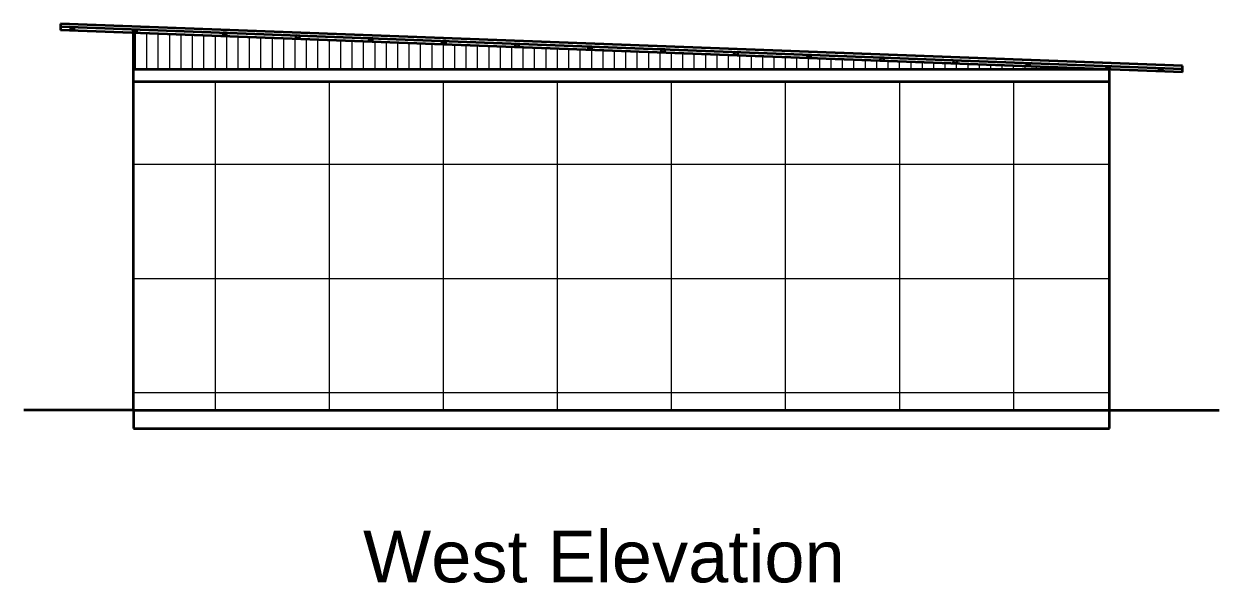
# Model space of a CAD drawing. Header units: inches. Extents: x 354467 to 383786, y -43792 to -31106.
# Drawn here: x 359675.5 to 360068.5, y -41279.6 to -41095.9 of the extents above; entities that cross this region are included whole.
import ezdxf

# ---------------------------------------------------------------- set-up
doc = ezdxf.new("R2010")
doc.units = ezdxf.units.IN
doc.header["$LTSCALE"] = 2
doc.header["$MEASUREMENT"] = 0
doc.layers.get('0').update_dxf_attribs({"linetype": 'CONTINUOUS'})
for name, color, linetype, lineweight in [('1', 7, 'CONTINUOUS', 13), ('door', 20, 'CONTINUOUS', 35), ('steps', 253, 'CONTINUOUS', 20)]:
    doc.layers.add(name, color=color, linetype=linetype, lineweight=lineweight)
doc.styles.get("Standard").update_dxf_attribs({"font": 'ARIALN.TTF'})

msp = doc.modelspace()

# ---------------------------------------------------------------- hatches: boundary and pattern name
at = {"layer": '1', "ltscale": 5}
h = msp.add_hatch(dxfattribs=at)
h.set_pattern_fill('ANSI37', color=256, scale=300, angle=45, style=0)
h.set_pattern_definition([(90, (2213.465, -4879.54), (-37.5, 0), []), (180, (2213.465, -4879.54), (-4e-15, -37.5), [])])
h.paths.add_polyline_path([(360032.52, -41222.8), (360032.52, -41114.8), (359711.52, -41114.8), (359711.52, -41222.8)])
at = {"layer": 'steps', "ltscale": 0.3}
h = msp.add_hatch(dxfattribs=at)
h.set_pattern_fill('ANSI31', scale=30, angle=45)
h.set_pattern_definition([(90, (2213.465, -4879.5386), (-3.75, 0), [])])
h.paths.add_polyline_path([(359711.52, -41098.79), (359711.52, -41110.8), (360032.12, -41110.8)])

# ---------------------------------------------------------------- linework, layer by layer
at = {"layer": 'door', "ltscale": 0.5}
for p, q in [((360056.52, -41109.71), (359687.52, -41095.89)), ((359687.52, -41095.89), (359687.52, -41097.89)), ((360056.52, -41110.71), (359687.52, -41096.89)), ((360056.52, -41111.72), (359687.52, -41097.89)), ((359711.52, -41110.8), (359711.52, -41098.8)), ((359711.52, -41222.8), (359711.52, -41110.8)), ((359711.52, -41110.8), (360032.52, -41110.8)), ((360032.52, -41222.8), (360032.52, -41110.8)), ((360056.52, -41111.72), (360056.52, -41109.71)), ((359711.52, -41114.8), (360032.52, -41114.8)), ((359711.52, -41222.8), (359675.52, -41222.8)), ((359711.52, -41222.8), (360032.52, -41222.8)), ((359711.52, -41222.8), (359711.52, -41228.8)), ((360032.52, -41222.8), (360068.52, -41222.8)), ((360032.52, -41228.8), (360032.52, -41222.8)), ((359711.52, -41228.8), (360032.52, -41228.8))]:
    msp.add_line(p, q, dxfattribs=at)
for points in [[(359690.95, -41097.03), (359691.95, -41097.07), (359691.91, -41098.07), (359690.91, -41098.03)], [(359711.56, -41097.8), (359712.56, -41097.84), (359712.52, -41098.84), (359711.52, -41098.8)], [(359741.08, -41098.7), (359742.08, -41098.74), (359742.04, -41099.74), (359741.04, -41099.7)], [(359765.1, -41099.61), (359766.1, -41099.65), (359766.06, -41100.65), (359765.06, -41100.61)], [(359789.12, -41100.53), (359790.12, -41100.57), (359790.08, -41101.57), (359789.08, -41101.53)], [(359813.14, -41101.44), (359814.14, -41101.48), (359814.1, -41102.48), (359813.1, -41102.44)], [(359837.16, -41102.36), (359838.16, -41102.4), (359838.12, -41103.4), (359837.12, -41103.36)], [(359861.18, -41103.27), (359862.18, -41103.31), (359862.14, -41104.31), (359861.14, -41104.27)], [(359885.2, -41104.19), (359886.2, -41104.23), (359886.16, -41105.23), (359885.16, -41105.19)], [(359909.22, -41105.1), (359910.22, -41105.14), (359910.18, -41106.14), (359909.18, -41106.1)], [(359933.24, -41106.02), (359934.24, -41106.06), (359934.2, -41107.06), (359933.2, -41107.02)], [(359957.26, -41106.93), (359958.26, -41106.97), (359958.22, -41107.97), (359957.22, -41107.93)], [(359981.28, -41107.85), (359982.28, -41107.89), (359982.24, -41108.89), (359981.24, -41108.85)], [(360005.3, -41108.76), (360006.3, -41108.8), (360006.26, -41109.8), (360005.26, -41109.76)], [(360031.56, -41109.76), (360032.56, -41109.8), (360032.52, -41110.8), (360031.52, -41110.76)], [(360048.86, -41110.42), (360049.86, -41110.46), (360049.82, -41111.46), (360048.82, -41111.42)]]:
    msp.add_lwpolyline(points, close=True, dxfattribs=at)

# ---------------------------------------------------------------- texts
at = {"color": 7, "linetype": 'ByBlock', "lineweight": 5, "insert": (359866.23, -41266.01), "char_height": 6, "width": 195.2975, "attachment_point": 5}
msp.add_mtext('{\\fArial CE|b0|i0|c238|p34;\\P\\fArial CE|b0|i0|c0|p34;\\H2.8333x;West\\fArial CE|b0|i0|c238|p34; El\\fArial CE|b0|i0|c0|p34;e\\fArial CE|b0|i0|c238|p34;vation}', dxfattribs=at)

doc.saveas('drawing.dxf')
